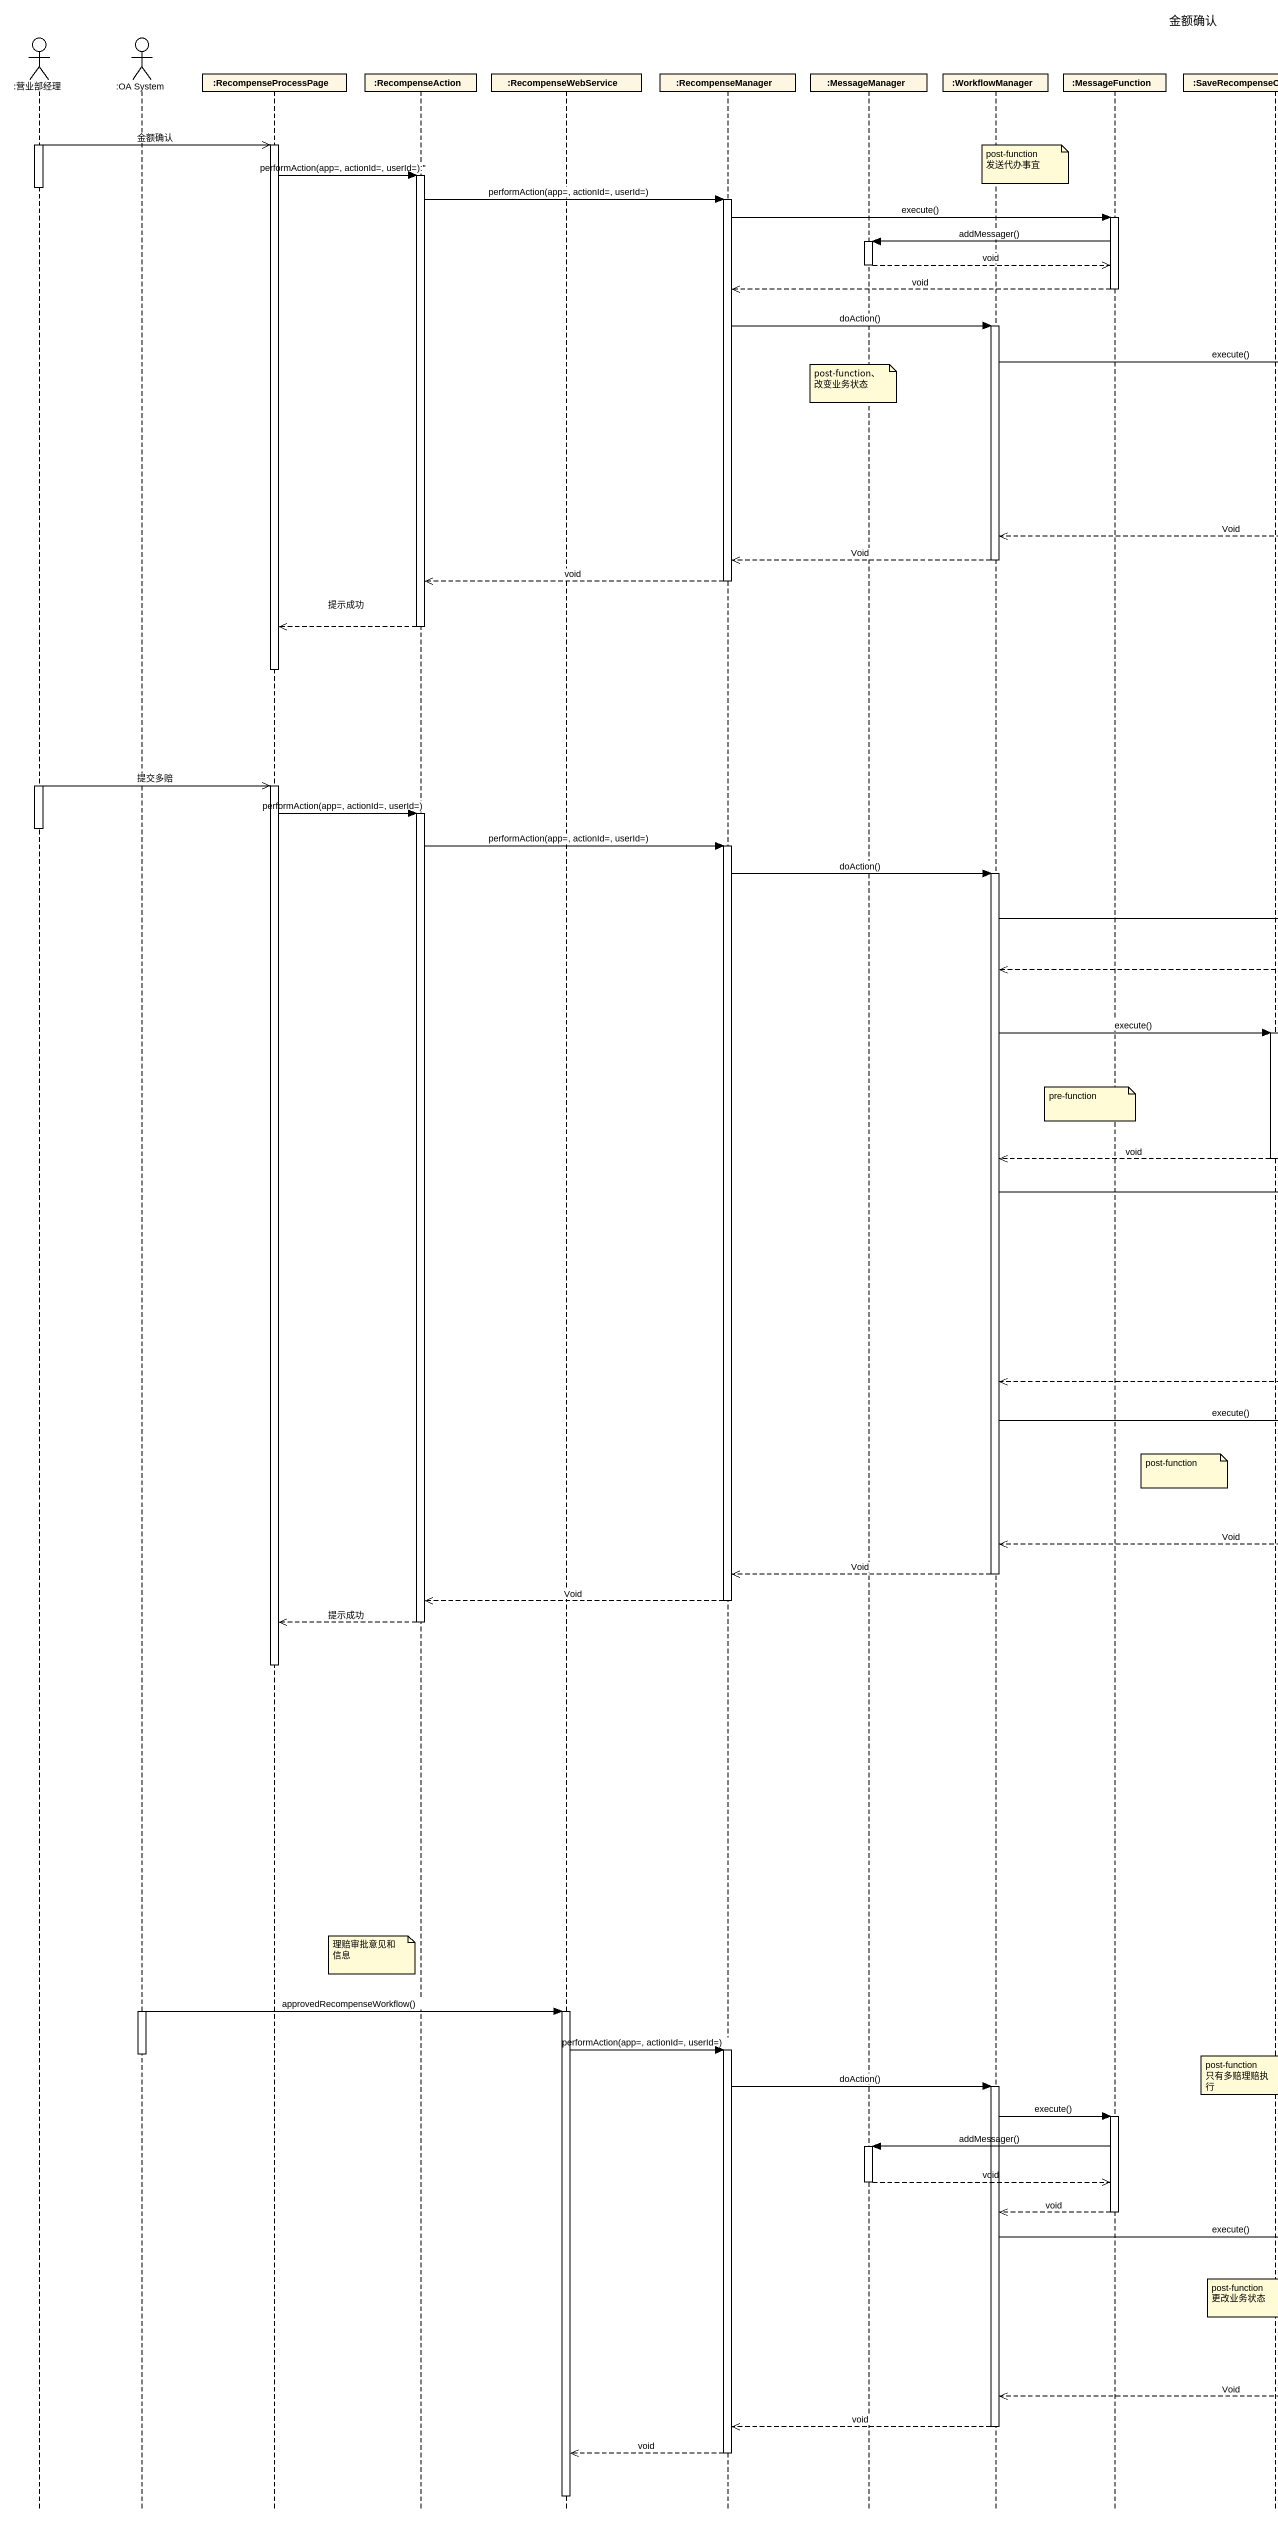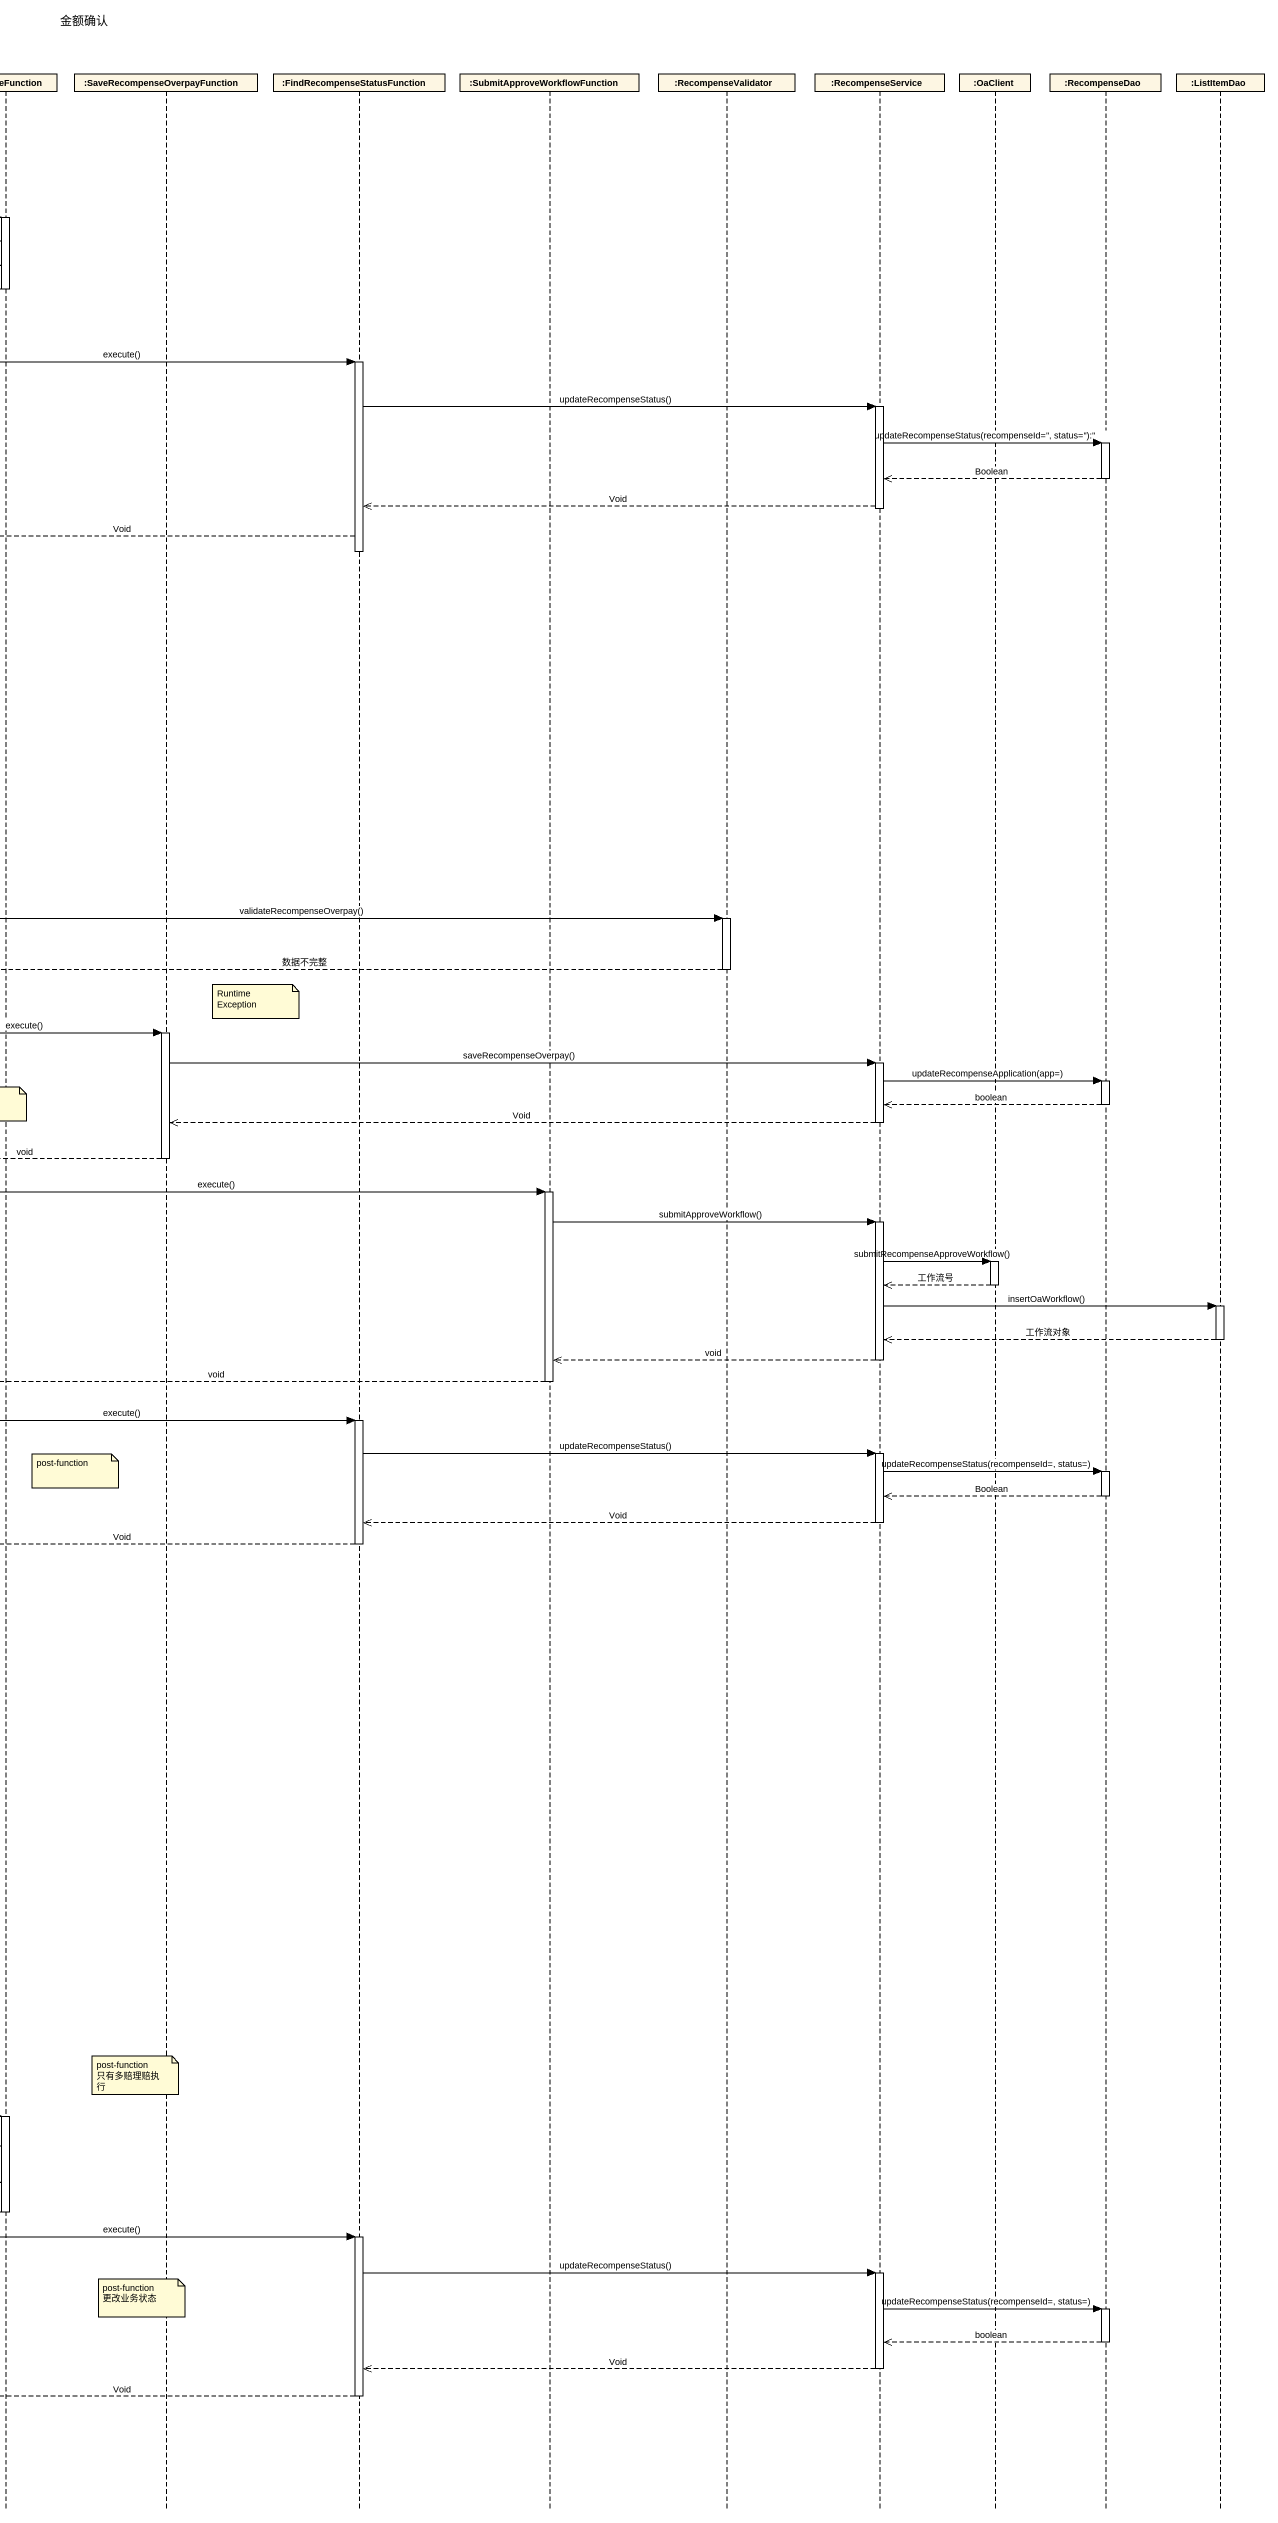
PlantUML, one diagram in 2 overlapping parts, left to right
@startuml
title 金额确认
hide footbox
actor ":营业部经理" as 营业部经理
actor ":OA System" as OA_System
participant ":RecompenseProcessPage" as RecompenseProcessPage
participant ":RecompenseAction" as RecompenseAction
participant ":RecompenseWebService" as RecompenseWebService
participant ":RecompenseManager" as RecompenseManager
participant ":MessageManager" as MessageManager
participant ":WorkflowManager" as WorkflowManager
participant ":MessageFunction" as MessageFunction
participant ":SaveRecompenseOverpayFunction" as SaveRecompenseOverpayFunctio
participant ":FindRecompenseStatusFunction" as FindRecompenseStatusFunction
participant ":SubmitApproveWorkflowFunction" as SubmitApproveWorkflowFunctio
participant ":RecompenseValidator" as RecompenseValidator
participant ":RecompenseService" as RecompenseService
participant ":OaClient" as OaClient
participant ":RecompenseDao" as RecompenseDao
participant ":ListItemDao" as ListItemDao

activate 营业部经理
营业部经理 ->> RecompenseProcessPage : 金额确认
activate RecompenseProcessPage
note over WorkflowManager
  post-function
  发送代办事宜
end note
RecompenseProcessPage -> RecompenseAction : performAction(app=, actionId=, userId=):''
activate RecompenseAction
deactivate 营业部经理
RecompenseAction -> RecompenseManager : performAction(app=, actionId=, userId=)
activate RecompenseManager
RecompenseManager -> MessageFunction : execute()
activate MessageFunction
MessageFunction -> MessageManager : addMessager()
activate MessageManager
MessageManager -->> MessageFunction : void
deactivate MessageManager
MessageFunction -->> RecompenseManager : void
deactivate MessageFunction
RecompenseManager -> WorkflowManager : doAction()
activate WorkflowManager
WorkflowManager -> FindRecompenseStatusFunction : execute()
activate FindRecompenseStatusFunction
note over MessageManager
  post-function、
  改变业务状态
end note
FindRecompenseStatusFunction -> RecompenseService : updateRecompenseStatus()
activate RecompenseService
RecompenseService -> RecompenseDao : updateRecompenseStatus(recompenseId='', status=''):''
activate RecompenseDao
RecompenseDao -->> RecompenseService : Boolean
deactivate RecompenseDao
RecompenseService -->> FindRecompenseStatusFunction : Void
deactivate RecompenseService
FindRecompenseStatusFunction -->> WorkflowManager : Void
deactivate FindRecompenseStatusFunction
WorkflowManager -->> RecompenseManager : Void
deactivate WorkflowManager
RecompenseManager -->> RecompenseAction : void
deactivate RecompenseManager
RecompenseAction -->> RecompenseProcessPage : 提示成功
deactivate RecompenseAction
deactivate RecompenseProcessPage
activate 营业部经理
营业部经理 ->> RecompenseProcessPage : 提交多赔
activate RecompenseProcessPage
RecompenseProcessPage -> RecompenseAction : performAction(app=, actionId=, userId=)
activate RecompenseAction
deactivate 营业部经理
RecompenseAction -> RecompenseManager : performAction(app=, actionId=, userId=)
activate RecompenseManager
RecompenseManager -> WorkflowManager : doAction()
activate WorkflowManager
WorkflowManager -> RecompenseValidator : validateRecompenseOverpay()
activate RecompenseValidator
RecompenseValidator -->> WorkflowManager : 数据不完整
deactivate RecompenseValidator
note right of SaveRecompenseOverpayFunctio : RuntimeException
WorkflowManager -> SaveRecompenseOverpayFunctio : execute()
activate SaveRecompenseOverpayFunctio
SaveRecompenseOverpayFunctio -> RecompenseService : saveRecompenseOverpay()
activate RecompenseService
RecompenseService -> RecompenseDao : updateRecompenseApplication(app=)
activate RecompenseDao
note over MessageFunction : pre-function
RecompenseDao -->> RecompenseService : boolean
deactivate RecompenseDao
RecompenseService -->> SaveRecompenseOverpayFunctio : Void
deactivate RecompenseService
SaveRecompenseOverpayFunctio -->> WorkflowManager : void
deactivate SaveRecompenseOverpayFunctio
WorkflowManager -> SubmitApproveWorkflowFunctio : execute()
activate SubmitApproveWorkflowFunctio
SubmitApproveWorkflowFunctio -> RecompenseService : submitApproveWorkflow()
activate RecompenseService
RecompenseService -> OaClient : submitRecompenseApproveWorkflow()
activate OaClient
OaClient -->> RecompenseService : 工作流号
deactivate OaClient
RecompenseService -> ListItemDao : insertOaWorkflow()
activate ListItemDao
ListItemDao -->> RecompenseService : 工作流对象
deactivate ListItemDao
RecompenseService -->> SubmitApproveWorkflowFunctio : void
deactivate RecompenseService
SubmitApproveWorkflowFunctio -->> WorkflowManager : void
deactivate SubmitApproveWorkflowFunctio
WorkflowManager -> FindRecompenseStatusFunction : execute()
activate FindRecompenseStatusFunction
FindRecompenseStatusFunction -> RecompenseService : updateRecompenseStatus()
activate RecompenseService
note right of MessageFunction : post-function
RecompenseService -> RecompenseDao : updateRecompenseStatus(recompenseId=, status=)
activate RecompenseDao
RecompenseDao -->> RecompenseService : Boolean
deactivate RecompenseDao
RecompenseService -->> FindRecompenseStatusFunction : Void
deactivate RecompenseService
FindRecompenseStatusFunction -->> WorkflowManager : Void
deactivate FindRecompenseStatusFunction
WorkflowManager -->> RecompenseManager : Void
deactivate WorkflowManager
RecompenseManager -->> RecompenseAction : Void
deactivate RecompenseManager
RecompenseAction -->> RecompenseProcessPage : 提示成功
deactivate RecompenseAction
deactivate RecompenseProcessPage
note left of RecompenseAction : 理赔审批意见和信息
activate OA_System
OA_System -> RecompenseWebService : approvedRecompenseWorkflow()
activate RecompenseWebService
RecompenseWebService -> RecompenseManager : performAction(app=, actionId=, userId=)
activate RecompenseManager
deactivate OA_System
note over SaveRecompenseOverpayFunctio
  post-function
  只有多赔理赔执行
end note
RecompenseManager -> WorkflowManager : doAction()
activate WorkflowManager
WorkflowManager -> MessageFunction : execute()
activate MessageFunction
MessageFunction -> MessageManager : addMessager()
activate MessageManager
MessageManager -->> MessageFunction : void
deactivate MessageManager
MessageFunction -->> WorkflowManager : void
deactivate MessageFunction
WorkflowManager -> FindRecompenseStatusFunction : execute()
activate FindRecompenseStatusFunction
FindRecompenseStatusFunction -> RecompenseService : updateRecompenseStatus()
activate RecompenseService
note over SaveRecompenseOverpayFunctio
  post-function
  更改业务状态
end note
RecompenseService -> RecompenseDao : updateRecompenseStatus(recompenseId=, status=)
activate RecompenseDao
RecompenseDao -->> RecompenseService : boolean
deactivate RecompenseDao
RecompenseService -->> FindRecompenseStatusFunction : Void
deactivate RecompenseService
FindRecompenseStatusFunction -->> WorkflowManager : Void
deactivate FindRecompenseStatusFunction
WorkflowManager -->> RecompenseManager : void
deactivate WorkflowManager
RecompenseManager -->> RecompenseWebService : void
deactivate RecompenseManager
deactivate RecompenseWebService
@enduml
